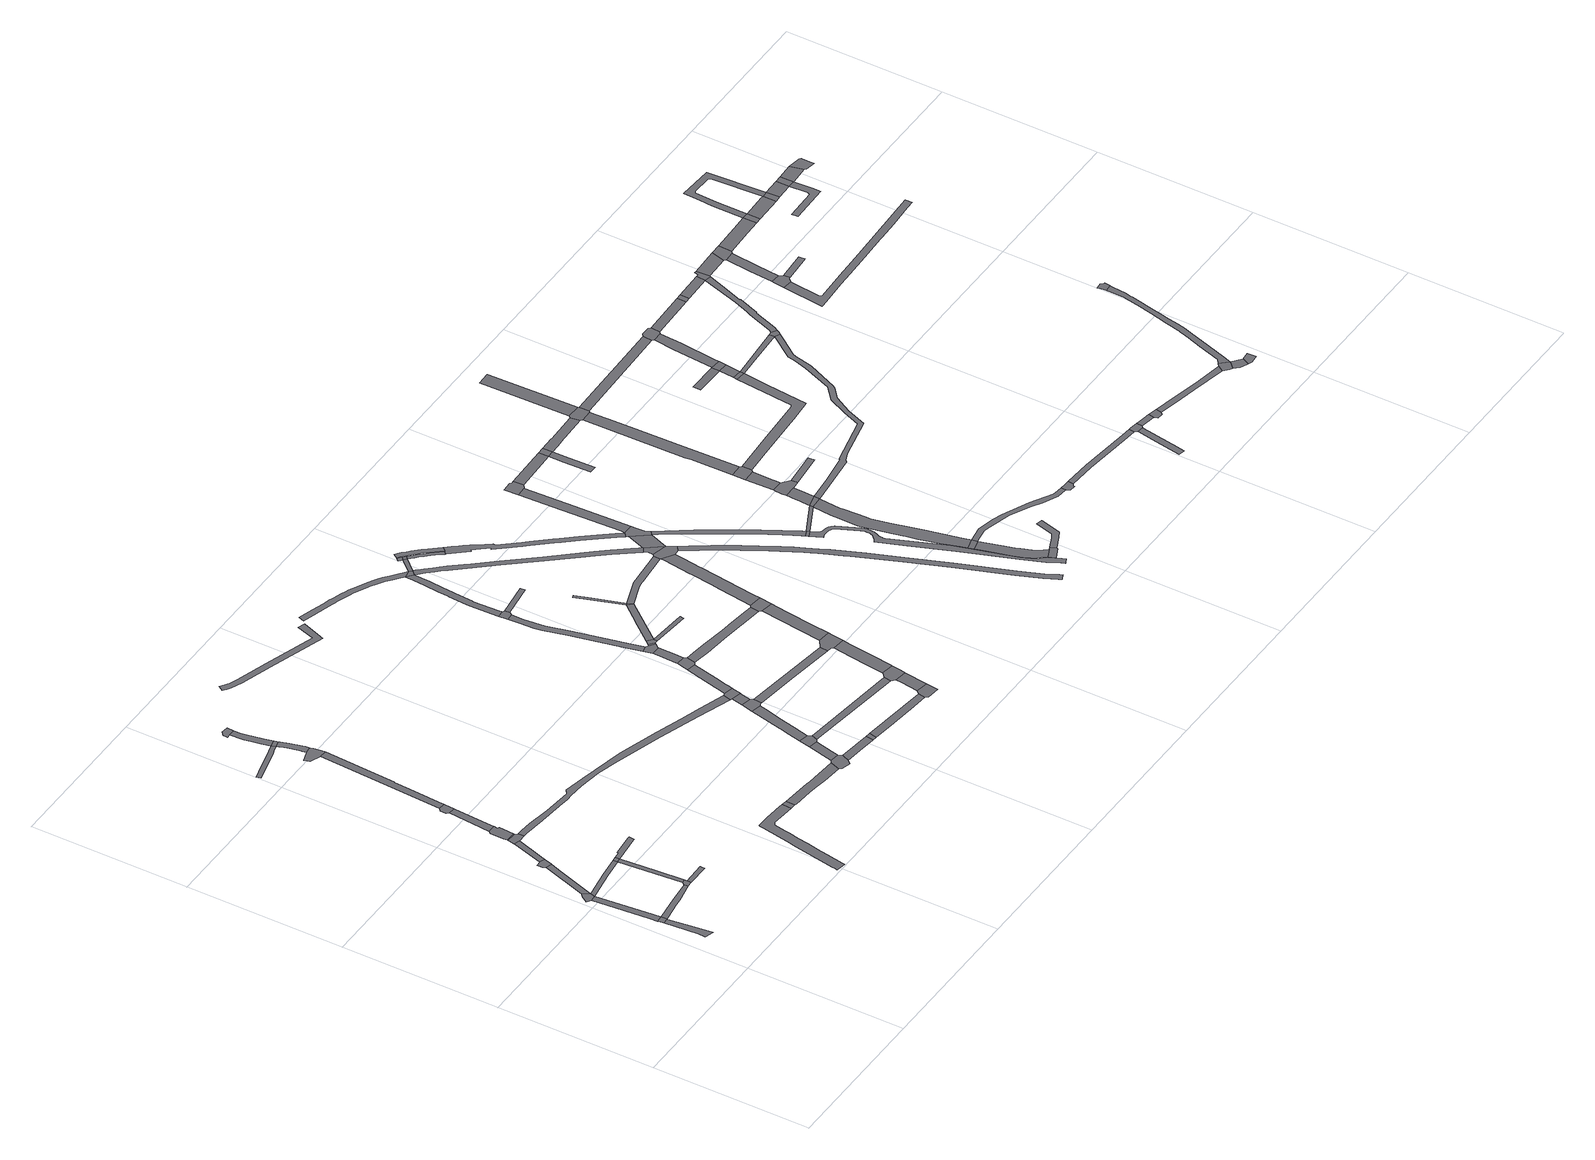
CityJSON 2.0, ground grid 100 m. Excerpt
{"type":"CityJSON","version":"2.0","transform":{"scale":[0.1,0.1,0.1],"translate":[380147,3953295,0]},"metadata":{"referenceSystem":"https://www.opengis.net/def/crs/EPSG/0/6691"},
"CityObjects":{
"road1":{"type":"Road","attributes":{"class":"1040","RoadStructureAttribute.sectionType":"1"},"geometry":[{"type":"MultiSurface","lod":"1","boundaries":[[[0,1,2,3,4,5]]]}]},
"road2":{"type":"Road","attributes":{"class":"1040","RoadStructureAttribute.sectionType":"4"},"geometry":[{"type":"MultiSurface","lod":"1","boundaries":[[[6,7,8,2,1,9]]]}]},
"road3":{"type":"Road","attributes":{"class":"1040","RoadStructureAttribute.sectionType":"1"},"geometry":[{"type":"MultiSurface","lod":"1","boundaries":[[[10,11,12,13,7,6]]]}]},
"road4":{"type":"Road","attributes":{"class":"1040","RoadStructureAttribute.sectionType":"4"},"geometry":[{"type":"MultiSurface","lod":"1","boundaries":[[[14,15,16,12,11,17]]]}]},
"road5":{"type":"Road","attributes":{"class":"1040","RoadStructureAttribute.sectionType":"1"},"geometry":[{"type":"MultiSurface","lod":"1","boundaries":[[[18,19,20,6,9,21,22,23,24]]]}]},
"road6":{"type":"Road","attributes":{"class":"1040","RoadStructureAttribute.sectionType":"1"},"geometry":[{"type":"MultiSurface","lod":"1","boundaries":[[[25,14,17,26,27]]]}]},
"road7":{"type":"Road","attributes":{"class":"1040","RoadStructureAttribute.sectionType":"1"},"geometry":[{"type":"MultiSurface","lod":"1","boundaries":[[[28,29,30,17,11,31,32,33]]]}]},
"road8":{"type":"Road","attributes":{"class":"1040","RoadStructureAttribute.sectionType":"4"},"geometry":[{"type":"MultiSurface","lod":"1","boundaries":[[[34,35,36,37,25,27,38,39,40]]]}]},
"road9":{"type":"Road","attributes":{"class":"1040","RoadStructureAttribute.sectionType":"4"},"geometry":[{"type":"MultiSurface","lod":"1","boundaries":[[[41,42,18,24,43,44,45]]]}]},
"road10":{"type":"Road","attributes":{"class":"1040","RoadStructureAttribute.sectionType":"1"},"geometry":[{"type":"MultiSurface","lod":"1","boundaries":[[[46,47,34,40,48,49]]]}]},
"road11":{"type":"Road","attributes":{"class":"1040","RoadStructureAttribute.sectionType":"1"},"geometry":[{"type":"MultiSurface","lod":"1","boundaries":[[[50,51,33,42,41]]]}]},
"road12":{"type":"Road","attributes":{"class":"1040","RoadStructureAttribute.sectionType":"1"},"geometry":[{"type":"MultiSurface","lod":"1","boundaries":[[[52,53,45,44]]]}]},
"road13":{"type":"Road","attributes":{"class":"1040","RoadStructureAttribute.sectionType":"4"},"geometry":[{"type":"MultiSurface","lod":"1","boundaries":[[[54,28,33,51]]]}]},
"road14":{"type":"Road","attributes":{"class":"1040","RoadStructureAttribute.sectionType":"4"},"geometry":[{"type":"MultiSurface","lod":"1","boundaries":[[[55,56,46,49,57,58,59]]]}]},
"road15":{"type":"Road","attributes":{"class":"1040","RoadStructureAttribute.sectionType":"1"},"geometry":[{"type":"MultiSurface","lod":"1","boundaries":[[[60,55,59,61]]]}]},
"road16":{"type":"Road","attributes":{"class":"1040","RoadStructureAttribute.sectionType":"4"},"geometry":[{"type":"MultiSurface","lod":"1","boundaries":[[[62,63,64,60,61,65,66,67,68,69]]]}]},
"road17":{"type":"Road","attributes":{"class":"1040","RoadStructureAttribute.sectionType":"1"},"geometry":[{"type":"MultiSurface","lod":"1","boundaries":[[[70,71,72,73,74,75,54,51]]]}]},
"road18":{"type":"Road","attributes":{"class":"1040","RoadStructureAttribute.sectionType":"1"},"geometry":[{"type":"MultiSurface","lod":"1","boundaries":[[[76,62,69,77,78]]]}]},
"road19":{"type":"Road","attributes":{"class":"1040","RoadStructureAttribute.sectionType":"4"},"geometry":[{"type":"MultiSurface","lod":"1","boundaries":[[[79,80,81,76,78,82]]]}]},
"road20":{"type":"Road","attributes":{"class":"1040","RoadStructureAttribute.sectionType":"1"},"geometry":[{"type":"MultiSurface","lod":"1","boundaries":[[[83,84,85,86,87,88,89,90,91,92,93,94,95]]]}]},
"road21":{"type":"Road","attributes":{"class":"1040","RoadStructureAttribute.sectionType":"1"},"geometry":[{"type":"MultiSurface","lod":"1","boundaries":[[[96,97,79,82,98,99,100,101,102,103]]]}]},
"road22":{"type":"Road","attributes":{"class":"1040","RoadStructureAttribute.sectionType":"4"},"geometry":[{"type":"MultiSurface","lod":"1","boundaries":[[[104,105,106,107,108,109,110,96,103]]]}]},
"road23":{"type":"Road","attributes":{"class":"1040","RoadStructureAttribute.sectionType":"1"},"geometry":[{"type":"MultiSurface","lod":"1","boundaries":[[[111,112,113,114,115,116,117,118,119,120,121,122,123,124,125,126,127,128,129,130,131,132,133,134,135,136,137]]]}]},
"road24":{"type":"Road","attributes":{"class":"1040","RoadStructureAttribute.sectionType":"1"},"geometry":[{"type":"MultiSurface","lod":"1","boundaries":[[[138,139,140,141,142,95,143,144,145,146,147,148,149,150,107,106]]]}]},
"road25":{"type":"Road","attributes":{"class":"1040","RoadStructureAttribute.sectionType":"4"},"geometry":[{"type":"MultiSurface","lod":"1","boundaries":[[[151,83,95,142]]]}]},
"road26":{"type":"Road","attributes":{"class":"1040","RoadStructureAttribute.sectionType":"1"},"geometry":[{"type":"MultiSurface","lod":"1","boundaries":[[[152,153,154,155,156,157,158,159,160,161,162,163,83,151]]]}]},
"road27":{"type":"Road","attributes":{"class":"1040","RoadStructureAttribute.sectionType":"4"},"geometry":[{"type":"MultiSurface","lod":"1","boundaries":[[[164,165,166,167,168,169,157,156,170,171]]]}]},
"road28":{"type":"Road","attributes":{"class":"1040","RoadStructureAttribute.sectionType":"4"},"geometry":[{"type":"MultiSurface","lod":"1","boundaries":[[[137,136,172,173]]]}]},
"road29":{"type":"Road","attributes":{"class":"1040","RoadStructureAttribute.sectionType":"1"},"geometry":[{"type":"MultiSurface","lod":"1","boundaries":[[[174,175,176,177,178,179,180,181,182,183,184,58,57,185,186,187,188,189,190,191,192,193,194,195,196,197,198,199]]]}]},
"road30":{"type":"Road","attributes":{"class":"1040","RoadStructureAttribute.sectionType":"1"},"geometry":[{"type":"MultiSurface","lod":"1","boundaries":[[[200,201,173,172,202,203,204,205,206,207]]]}]},
"road31":{"type":"Road","attributes":{"class":"1040","RoadStructureAttribute.sectionType":"4"},"geometry":[{"type":"MultiSurface","lod":"1","boundaries":[[[208,207,206,209,210,211,212,213]]]}]},
"road32":{"type":"Road","attributes":{"class":"1040","RoadStructureAttribute.sectionType":"1"},"geometry":[{"type":"MultiSurface","lod":"1","boundaries":[[[214,215,216,217,218,219,220,221,222,223,224,225,226,227,228,229,230]]]}]},
"road33":{"type":"Road","attributes":{"class":"1040","RoadStructureAttribute.sectionType":"1"},"geometry":[{"type":"MultiSurface","lod":"1","boundaries":[[[231,208,213,232,233,234]]]}]},
"road34":{"type":"Road","attributes":{"class":"1040","RoadStructureAttribute.sectionType":"4"},"geometry":[{"type":"MultiSurface","lod":"1","boundaries":[[[235,231,234,236,237,238]]]}]},
"road35":{"type":"Road","attributes":{"class":"1040","RoadStructureAttribute.sectionType":"1"},"geometry":[{"type":"MultiSurface","lod":"1","boundaries":[[[212,211,239,240,241]]]}]},
"road36":{"type":"Road","attributes":{"class":"1040","RoadStructureAttribute.sectionType":"1"},"geometry":[{"type":"MultiSurface","lod":"1","boundaries":[[[242,243,244,245,246,235,238,247,248,249,250,251]]]}]},
"road37":{"type":"Road","attributes":{"class":"1040","RoadStructureAttribute.sectionType":"4"},"geometry":[{"type":"MultiSurface","lod":"1","boundaries":[[[241,240,252,253]]]}]},
"road38":{"type":"Road","attributes":{"class":"1040","RoadStructureAttribute.sectionType":"4"},"geometry":[{"type":"MultiSurface","lod":"1","boundaries":[[[254,255,242,251,256,257,258,259]]]}]},
"road39":{"type":"Road","attributes":{"class":"1040","RoadStructureAttribute.sectionType":"1"},"geometry":[{"type":"MultiSurface","lod":"1","boundaries":[[[260,254,259,261,262,263]]]}]},
"road40":{"type":"Road","attributes":{"class":"1040","RoadStructureAttribute.sectionType":"4"},"geometry":[{"type":"MultiSurface","lod":"1","boundaries":[[[264,199,198,260,263,265]]]}]},
"road41":{"type":"Road","attributes":{"class":"1040","RoadStructureAttribute.sectionType":"1"},"geometry":[{"type":"MultiSurface","lod":"1","boundaries":[[[237,236,266,267]]]}]},
"road42":{"type":"Road","attributes":{"class":"1040","RoadStructureAttribute.sectionType":"1"},"geometry":[{"type":"MultiSurface","lod":"1","boundaries":[[[253,252,268,269,270,271,272]]]}]},
"road43":{"type":"Road","attributes":{"class":"1040","RoadStructureAttribute.sectionType":"1"},"geometry":[{"type":"MultiSurface","lod":"1","boundaries":[[[273,274,275,276,264,265,277,278,279,280,281]]]}]},
"road44":{"type":"Road","attributes":{"class":"1040","RoadStructureAttribute.sectionType":"4"},"geometry":[{"type":"MultiSurface","lod":"1","boundaries":[[[282,283,273,281,284,285,286]]]}]},
"road45":{"type":"Road","attributes":{"class":"1040","RoadStructureAttribute.sectionType":"1"},"geometry":[{"type":"MultiSurface","lod":"1","boundaries":[[[287,288,289,290,291,292,282,286]]]}]},
"road46":{"type":"Road","attributes":{"class":"1040","RoadStructureAttribute.sectionType":"1"},"geometry":[{"type":"MultiSurface","lod":"1","boundaries":[[[258,257,293,294,295,296,297]]]}]},
"road47":{"type":"Road","attributes":{"class":"1040","RoadStructureAttribute.sectionType":"4"},"geometry":[{"type":"MultiSurface","lod":"1","boundaries":[[[298,299,289,288,300,301,302]]]}]},
"road48":{"type":"Road","attributes":{"class":"1040","RoadStructureAttribute.sectionType":"1"},"geometry":[{"type":"MultiSurface","lod":"1","boundaries":[[[303,304,305,306,307,308,309,310,311,312,313,314,315,316,317,299,298]]]}]},
"road49":{"type":"Road","attributes":{"class":"1040","RoadStructureAttribute.sectionType":"4"},"geometry":[{"type":"MultiSurface","lod":"1","boundaries":[[[318,272,271,319,320,321]]]}]},
"road50":{"type":"Road","attributes":{"class":"1040","RoadStructureAttribute.sectionType":"1"},"geometry":[{"type":"MultiSurface","lod":"1","boundaries":[[[322,323,324,325,326,327,328,329,330,331,332,333,334,335,336,337,338,339,340,341,342,343,344,345,346,347,348,349,350,351,352,353,354,355,356,357]]]}]},
"road51":{"type":"Road","attributes":{"class":"1040","RoadStructureAttribute.sectionType":"1"},"geometry":[{"type":"MultiSurface","lod":"1","boundaries":[[[358,302,301,359,360]]]}]},
"road52":{"type":"Road","attributes":{"class":"1040","RoadStructureAttribute.sectionType":"4"},"geometry":[{"type":"MultiSurface","lod":"1","boundaries":[[[361,358,360,362,363]]]}]},
"road53":{"type":"Road","attributes":{"class":"1040","RoadStructureAttribute.sectionType":"4"},"geometry":[{"type":"MultiSurface","lod":"1","boundaries":[[[364,365,310,309,366,367]]]}]},
"road54":{"type":"Road","attributes":{"class":"1040","RoadStructureAttribute.sectionType":"1"},"geometry":[{"type":"MultiSurface","lod":"1","boundaries":[[[368,369,370,318,321,371]]]}]},
"road55":{"type":"Road","attributes":{"class":"1040","RoadStructureAttribute.sectionType":"4"},"geometry":[{"type":"MultiSurface","lod":"1","boundaries":[[[372,373,267,266,368,371,374,375]]]}]},
"road56":{"type":"Road","attributes":{"class":"1040","RoadStructureAttribute.sectionType":"1"},"geometry":[{"type":"MultiSurface","lod":"1","boundaries":[[[376,377,378,365,364,379,380,381,382,383,384,385,386,387,388,340,389,390,391,392]]]}]},
"road57":{"type":"Road","attributes":{"class":"1040","RoadStructureAttribute.sectionType":"1"},"geometry":[{"type":"MultiSurface","lod":"1","boundaries":[[[393,394,363,362]]]}]},
"road58":{"type":"Road","attributes":{"class":"1040","RoadStructureAttribute.sectionType":"1"},"geometry":[{"type":"MultiSurface","lod":"1","boundaries":[[[395,396,397,398,361,363,399,400,401]]]}]},
"road59":{"type":"Road","attributes":{"class":"1040","RoadStructureAttribute.sectionType":"1"},"geometry":[{"type":"MultiSurface","lod":"1","boundaries":[[[402,403,404,405,406,285,284,407,408,409,410,411]]]}]},
"road60":{"type":"Road","attributes":{"class":"1040","RoadStructureAttribute.sectionType":"1"},"geometry":[{"type":"MultiSurface","lod":"1","boundaries":[[[412,413,367,366]]]}]},
"road61":{"type":"Road","attributes":{"class":"1040","RoadStructureAttribute.sectionType":"1"},"geometry":[{"type":"MultiSurface","lod":"1","boundaries":[[[414,415,416,417,372,375,418,419,420,421]]]}]},
"road62":{"type":"Road","attributes":{"class":"1040","RoadStructureAttribute.sectionType":"4"},"geometry":[{"type":"MultiSurface","lod":"1","boundaries":[[[341,340,388,422]]]}]},
"road63":{"type":"Road","attributes":{"class":"1040","RoadStructureAttribute.sectionType":"4"},"geometry":[{"type":"MultiSurface","lod":"1","boundaries":[[[423,297,296,424,414,421,425,426]]]}]},
"road64":{"type":"Road","attributes":{"class":"1040","RoadStructureAttribute.sectionType":"1"},"geometry":[{"type":"MultiSurface","lod":"1","boundaries":[[[427,428,429,430,431,432]]]}]},
"road65":{"type":"Road","attributes":{"class":"1040","RoadStructureAttribute.sectionType":"4"},"geometry":[{"type":"MultiSurface","lod":"1","boundaries":[[[432,431,395,401,433]]]}]},
"road66":{"type":"Road","attributes":{"class":"1040","RoadStructureAttribute.sectionType":"3"},"geometry":[{"type":"MultiSurface","lod":"1","boundaries":[[[434,341,422,435]]]}]},
"road67":{"type":"Road","attributes":{"class":"1040","RoadStructureAttribute.sectionType":"1"},"geometry":[{"type":"MultiSurface","lod":"1","boundaries":[[[436,437,438,434,439,440]]]}]},
"road68":{"type":"Road","attributes":{"class":"1040","RoadStructureAttribute.sectionType":"4"},"geometry":[{"type":"MultiSurface","lod":"1","boundaries":[[[439,434,435,441,442]]]}]},
"road69":{"type":"Road","attributes":{"class":"1040","RoadStructureAttribute.sectionType":"1"},"geometry":[{"type":"MultiSurface","lod":"1","boundaries":[[[443,423,426,444,445,446,447]]]}]},
"road70":{"type":"Road","attributes":{"class":"1040","RoadStructureAttribute.sectionType":"1"},"geometry":[{"type":"MultiSurface","lod":"1","boundaries":[[[441,435,448,449,450,451,452,453,454,455,456,457,458,459]]]}]},
"road71":{"type":"Road","attributes":{"class":"1040","RoadStructureAttribute.sectionType":"1"},"geometry":[{"type":"MultiSurface","lod":"1","boundaries":[[[460,461,462,463,464,465,466,467,468,469,470,471,472,473,474,475,476]]]}]},
"road72":{"type":"Road","attributes":{"class":"1040","RoadStructureAttribute.sectionType":"4"},"geometry":[{"type":"MultiSurface","lod":"1","boundaries":[[[477,411,410,443,447,478]]]}]},
"road73":{"type":"Road","attributes":{"class":"1040","RoadStructureAttribute.sectionType":"1"},"geometry":[{"type":"MultiSurface","lod":"1","boundaries":[[[479,480,481,432,433,482,483,484,485]]]}]},
"road74":{"type":"Road","attributes":{"class":"1040","RoadStructureAttribute.sectionType":"1"},"geometry":[{"type":"MultiSurface","lod":"1","boundaries":[[[422,388,486,487,488,489,490,491,492,493,494,495,496,497,498,499,500,501,502,503,504,505,506,507,508,509,510,511,512,513,514,515]]]}]},
"road75":{"type":"Road","attributes":{"class":"1040","RoadStructureAttribute.sectionType":"1"},"geometry":[{"type":"MultiSurface","lod":"1","boundaries":[[[516,517,518,519,477,478,520,521,522,523,524,525,526,527,528,529]]]}]},
"road76":{"type":"Road","attributes":{"class":"1040","RoadStructureAttribute.sectionType":"1"},"geometry":[{"type":"MultiSurface","lod":"1","boundaries":[[[470,469,454,453,530,531,532,533,534,535,536,537,538,539,540,541,542,543,544,545,546,547,548,549,550,551,552,553,554,555,556,557,558,559]]]}]},
"road77":{"type":"Road","attributes":{"class":"1040","RoadStructureAttribute.sectionType":"4"},"geometry":[{"type":"MultiSurface","lod":"1","boundaries":[[[560,479,485,526,525,561,562,563]]]}]},
"road78":{"type":"Road","attributes":{"class":"1040","RoadStructureAttribute.sectionType":"4"},"geometry":[{"type":"MultiSurface","lod":"1","boundaries":[[[499,498,564,560,563]]]}]},
"road79":{"type":"Road","attributes":{"class":"1040","RoadStructureAttribute.sectionType":"3"},"geometry":[{"type":"MultiSurface","lod":"1","boundaries":[[[565,499,563,566]]]}]},
"road80":{"type":"Road","attributes":{"class":"1040","RoadStructureAttribute.sectionType":"4"},"geometry":[{"type":"MultiSurface","lod":"1","boundaries":[[[567,543,542,565,566,568,569,570]]]}]},
"road81":{"type":"Road","attributes":{"class":"1040","RoadStructureAttribute.sectionType":"1"},"geometry":[{"type":"MultiSurface","lod":"1","boundaries":[[[571,572,573,574,575,576,577,578,579,580,581,582,583,584,585,586,587,588,589,590,591,592,562,561,593,594,595,596,597,598,599,600,601,602,603,604,605,606,607,608,609,610,611,612,613,614,615,616,617,618]]]}]},
"road82":{"type":"Road","attributes":{"class":"1040","RoadStructureAttribute.sectionType":"1"},"geometry":[{"type":"MultiSurface","lod":"1","boundaries":[[[619,620,621,622,543,567,623]]]}]},
"road83":{"type":"Road","attributes":{"class":"1040","RoadStructureAttribute.sectionType":"1"},"geometry":[{"type":"MultiSurface","lod":"1","boundaries":[[[568,566,624,625,626,627,628,629,630,631,632,633,634,635,636,637,638,639]]]}]},
"road84":{"type":"Road","attributes":{"class":"1040","RoadStructureAttribute.sectionType":"4"},"geometry":[{"type":"MultiSurface","lod":"1","boundaries":[[[640,641,620,619,642,643,644]]]}]},
"road85":{"type":"Road","attributes":{"class":"1040","RoadStructureAttribute.sectionType":"4"},"geometry":[{"type":"MultiSurface","lod":"1","boundaries":[[[633,632,645,646]]]}]},
"road86":{"type":"Road","attributes":{"class":"1040","RoadStructureAttribute.sectionType":"1"},"geometry":[{"type":"MultiSurface","lod":"1","boundaries":[[[646,645,647,648,649,650,651,652,653,654,655,656,657,658,659,660,661,662,663,664,665,666,667,668,669,670,671,672,673,674,675,676,677,678,679,680,681,682,683,684,685,686,687,688,689,690,691,692,693,694,695,696,697,698,699,700,701,702,703]]]}]},
"road87":{"type":"Road","attributes":{"class":"1040","RoadStructureAttribute.sectionType":"1"},"geometry":[{"type":"MultiSurface","lod":"1","boundaries":[[[704,633,646,705]]]}]},
"road88":{"type":"Road","attributes":{"class":"1040","RoadStructureAttribute.sectionType":"4"},"geometry":[{"type":"MultiSurface","lod":"1","boundaries":[[[706,707,708,709]]]}]},
"road89":{"type":"Road","attributes":{"class":"1040","RoadStructureAttribute.sectionType":"1"},"geometry":[{"type":"MultiSurface","lod":"1","boundaries":[[[709,708,710,711,712,713,714,715,716,717,718,719,720,721,722]]]}]},
"road90":{"type":"Road","attributes":{"class":"1040","RoadStructureAttribute.sectionType":"1"},"geometry":[{"type":"MultiSurface","lod":"1","boundaries":[[[723,643,642,724]]]}]},
"road91":{"type":"Road","attributes":{"class":"1040","RoadStructureAttribute.sectionType":"4"},"geometry":[{"type":"MultiSurface","lod":"1","boundaries":[[[725,717,716,726,727,728,729]]]}]},
"road92":{"type":"Road","attributes":{"class":"1040","RoadStructureAttribute.sectionType":"1"},"geometry":[{"type":"MultiSurface","lod":"1","boundaries":[[[730,705,731,732,733,734,735,736,737,738,739,707,706,740,741,742,743,744,745,746,747]]]}]},
"road93":{"type":"Road","attributes":{"class":"1040","RoadStructureAttribute.sectionType":"1"},"geometry":[{"type":"MultiSurface","lod":"1","boundaries":[[[748,724,749,750,751,752]]]}]},
"road94":{"type":"Road","attributes":{"class":"1040","RoadStructureAttribute.sectionType":"4"},"geometry":[{"type":"MultiSurface","lod":"1","boundaries":[[[753,704,705,730]]]}]},
"road95":{"type":"Road","attributes":{"class":"1040","RoadStructureAttribute.sectionType":"1"},"geometry":[{"type":"MultiSurface","lod":"1","boundaries":[[[754,755,756,757,758,759,704,753,760]]]}]},
"road96":{"type":"Road","attributes":{"class":"1040","RoadStructureAttribute.sectionType":"4"},"geometry":[{"type":"MultiSurface","lod":"1","boundaries":[[[761,723,724,748]]]}]},
"road97":{"type":"Road","attributes":{"class":"1040","RoadStructureAttribute.sectionType":"1"},"geometry":[{"type":"MultiSurface","lod":"1","boundaries":[[[762,763,764,725,729,765,766,767]]]}]},
"road98":{"type":"Road","attributes":{"class":"1040","RoadStructureAttribute.sectionType":"4"},"geometry":[{"type":"MultiSurface","lod":"1","boundaries":[[[768,769,770,771,755,754,772,773]]]}]},
"road99":{"type":"Road","attributes":{"class":"1040","RoadStructureAttribute.sectionType":"1"},"geometry":[{"type":"MultiSurface","lod":"1","boundaries":[[[774,775,769,768,776,777]]]}]},
"road100":{"type":"Road","attributes":{"class":"1040","RoadStructureAttribute.sectionType":"4"},"geometry":[{"type":"MultiSurface","lod":"1","boundaries":[[[778,779,775,774,780,781]]]}]},
"road101":{"type":"Road","attributes":{"class":"1040","RoadStructureAttribute.sectionType":"1"},"geometry":[{"type":"MultiSurface","lod":"1","boundaries":[[[782,706,709,783,784,785,786,787,788,789,790,791,792,793,794,795,796,797,798,799]]]}]},
"road102":{"type":"Road","attributes":{"class":"1040","RoadStructureAttribute.sectionType":"1"},"geometry":[{"type":"MultiSurface","lod":"1","boundaries":[[[800,801,802,761,748,803,804,805]]]}]},
"road103":{"type":"Road","attributes":{"class":"1040","RoadStructureAttribute.sectionType":"1"},"geometry":[{"type":"MultiSurface","lod":"1","boundaries":[[[806,773,772,807]]]}]},
"road104":{"type":"Road","attributes":{"class":"1040","RoadStructureAttribute.sectionType":"1"},"geometry":[{"type":"MultiSurface","lod":"1","boundaries":[[[808,809,810,811,779,778,812,813,814]]]}]},
"road105":{"type":"Road","attributes":{"class":"1040","RoadStructureAttribute.sectionType":"4"},"geometry":[{"type":"MultiSurface","lod":"1","boundaries":[[[815,800,805,809,808,816,817,818]]]}]},
"road106":{"type":"Road","attributes":{"class":"1040","RoadStructureAttribute.sectionType":"4"},"geometry":[{"type":"MultiSurface","lod":"1","boundaries":[[[793,792,819,820,821,822,823,824]]]}]},
"road107":{"type":"Road","attributes":{"class":"1040","RoadStructureAttribute.sectionType":"1"},"geometry":[{"type":"MultiSurface","lod":"1","boundaries":[[[825,826,815,818]]]}]},
"road108":{"type":"Road","attributes":{"class":"1040","RoadStructureAttribute.sectionType":"1"},"geometry":[{"type":"MultiSurface","lod":"1","boundaries":[[[827,828,829,830,831,832,833,781,780,834,835,836,837,838,839,840]]]}]},
"road109":{"type":"Road","attributes":{"class":"1040","RoadStructureAttribute.sectionType":"1"},"geometry":[{"type":"MultiSurface","lod":"1","boundaries":[[[841,842,843,844,845,846,847,848,849,850,851,753,730,852,853,854,855,856,857,858,859,860,861,862,863,864,865,866]]]}]},
"road110":{"type":"Road","attributes":{"class":"1040","RoadStructureAttribute.sectionType":"1"},"geometry":[{"type":"MultiSurface","lod":"1","boundaries":[[[823,822,867,868,869,870,871,872]]]}]},
"road111":{"type":"Road","attributes":{"class":"1040","RoadStructureAttribute.sectionType":"1"},"geometry":[{"type":"MultiSurface","lod":"1","boundaries":[[[873,817,816,874]]]}]},
"road112":{"type":"Road","attributes":{"class":"1040","RoadStructureAttribute.sectionType":"1"},"geometry":[{"type":"MultiSurface","lod":"1","boundaries":[[[875,876,877,878]]]}]},
"road113":{"type":"Road","attributes":{"class":"1040","RoadStructureAttribute.sectionType":"4"},"geometry":[{"type":"MultiSurface","lod":"1","boundaries":[[[879,827,840,880,881]]]}]},
"road114":{"type":"Road","attributes":{"class":"1040","RoadStructureAttribute.sectionType":"1"},"geometry":[{"type":"MultiSurface","lod":"1","boundaries":[[[878,879,881,882]]]}]},
"road115":{"type":"Road","attributes":{"class":"1040","RoadStructureAttribute.sectionType":"1"},"geometry":[{"type":"MultiSurface","lod":"1","boundaries":[[[883,884,885,886,887,888]]]}]},
"road116":{"type":"Road","attributes":{"class":"1040","RoadStructureAttribute.sectionType":"4"},"geometry":[{"type":"MultiSurface","lod":"1","boundaries":[[[889,875,878,882,890]]]}]},
"road117":{"type":"Road","attributes":{"class":"1040","RoadStructureAttribute.sectionType":"4"},"geometry":[{"type":"MultiSurface","lod":"1","boundaries":[[[870,869,883,888,891,892,893,894]]]}]},
"road118":{"type":"Road","attributes":{"class":"1040","RoadStructureAttribute.sectionType":"1"},"geometry":[{"type":"MultiSurface","lod":"1","boundaries":[[[895,896,897,889,890,898,899]]]}]},
"road119":{"type":"Road","attributes":{"class":"1040","RoadStructureAttribute.sectionType":"1"},"geometry":[{"type":"MultiSurface","lod":"1","boundaries":[[[892,891,900,901,902,903]]]}]},
"road120":{"type":"Road","attributes":{"class":"1040","RoadStructureAttribute.sectionType":"1"},"geometry":[{"type":"MultiSurface","lod":"1","boundaries":[[[904,881,880,905,841]]]}]},
"road121":{"type":"Road","attributes":{"class":"1040","RoadStructureAttribute.sectionType":"4"},"geometry":[{"type":"MultiSurface","lod":"1","boundaries":[[[906,873,874,896,895,907,908,909]]]}]},
"road122":{"type":"Road","attributes":{"class":"1040","RoadStructureAttribute.sectionType":"4"},"geometry":[{"type":"MultiSurface","lod":"1","boundaries":[[[901,900,910,911,912,913,914]]]}]},
"road123":{"type":"Road","attributes":{"class":"1040","RoadStructureAttribute.sectionType":"4"},"geometry":[{"type":"MultiSurface","lod":"1","boundaries":[[[915,904,841,866,916,917]]]}]},
"road124":{"type":"Road","attributes":{"class":"1040","RoadStructureAttribute.sectionType":"1"},"geometry":[{"type":"MultiSurface","lod":"1","boundaries":[[[918,908,907,919]]]}]},
"road125":{"type":"Road","attributes":{"class":"1040","RoadStructureAttribute.sectionType":"1"},"geometry":[{"type":"MultiSurface","lod":"1","boundaries":[[[920,921,922,923,924,925,926,914,913,927,928,929,930]]]}]},
"road126":{"type":"Road","attributes":{"class":"1040","RoadStructureAttribute.sectionType":"4"},"geometry":[{"type":"MultiSurface","lod":"1","boundaries":[[[931,918,919,932]]]}]},
"road127":{"type":"Road","attributes":{"class":"1040","RoadStructureAttribute.sectionType":"1"},"geometry":[{"type":"MultiSurface","lod":"1","boundaries":[[[933,934,935,936,937,915,917,938,939,940,941,942,943,944]]]}]},
"road128":{"type":"Road","attributes":{"class":"1040","RoadStructureAttribute.sectionType":"1"},"geometry":[{"type":"MultiSurface","lod":"1","boundaries":[[[945,931,932,946,933]]]}]},
"road129":{"type":"Road","attributes":{"class":"1040","RoadStructureAttribute.sectionType":"4"},"geometry":[{"type":"MultiSurface","lod":"1","boundaries":[[[947,930,929,948,949,950]]]}]},
"road130":{"type":"Road","attributes":{"class":"1040","RoadStructureAttribute.sectionType":"4"},"geometry":[{"type":"MultiSurface","lod":"1","boundaries":[[[951,952,953,945,933,944,954]]]}]},
"road131":{"type":"Road","attributes":{"class":"1040","RoadStructureAttribute.sectionType":"1"},"geometry":[{"type":"MultiSurface","lod":"1","boundaries":[[[950,949,955,956,957,958]]]}]},
"road132":{"type":"Road","attributes":{"class":"1040","RoadStructureAttribute.sectionType":"4"},"geometry":[{"type":"MultiSurface","lod":"1","boundaries":[[[959,958,957,960,961]]]}]},
"road133":{"type":"Road","attributes":{"class":"1040","RoadStructureAttribute.sectionType":"4"},"geometry":[{"type":"MultiSurface","lod":"1","boundaries":[[[962,963,964,965,966,967,968,969]]]}]},
"road134":{"type":"Road","attributes":{"class":"1040","RoadStructureAttribute.sectionType":"1"},"geometry":[{"type":"MultiSurface","lod":"1","boundaries":[[[970,951,954,971]]]}]},
"road135":{"type":"Road","attributes":{"class":"1040","RoadStructureAttribute.sectionType":"1"},"geometry":[{"type":"MultiSurface","lod":"1","boundaries":[[[972,973,974,962,969,975]]]}]},
"road136":{"type":"Road","attributes":{"class":"1040","RoadStructureAttribute.sectionType":"1"},"geometry":[{"type":"MultiSurface","lod":"1","boundaries":[[[976,968,967,977]]]}]},
"road137":{"type":"Road","attributes":{"class":"1040","RoadStructureAttribute.sectionType":"4"},"geometry":[{"type":"MultiSurface","lod":"1","boundaries":[[[978,970,971,973,972,979]]]}]},
"road138":{"type":"Road","attributes":{"class":"1040","RoadStructureAttribute.sectionType":"1"},"geometry":[{"type":"MultiSurface","lod":"1","boundaries":[[[980,981,982,983,984,985,986,987,988,989,990,991,992,993,994,995,996,997,998,947,950,999,1000,1001,1002,1003,1004,1005,1006,1007,1008,1009,1010,1011,1012]]]}]},
"road139":{"type":"Road","attributes":{"class":"1040","RoadStructureAttribute.sectionType":"1"},"geometry":[{"type":"MultiSurface","lod":"1","boundaries":[[[1013,1014,978,979,1015,1016]]]}]},
"road140":{"type":"Road","attributes":{"class":"1040","RoadStructureAttribute.sectionType":"1"},"geometry":[{"type":"MultiSurface","lod":"1","boundaries":[[[964,1017,1018,1019,1020,1021,1022,1023,1024,1025,1026,1027,1028,1029,1030,1031,1032,1033,965]]]}]},
"road141":{"type":"Road","attributes":{"class":"1040","RoadStructureAttribute.sectionType":"4"},"geometry":[{"type":"MultiSurface","lod":"1","boundaries":[[[1034,1035,1036,1037,981,980,1038,1039,1040]]]}]},
"road142":{"type":"Road","attributes":{"class":"1040","RoadStructureAttribute.sectionType":"4"},"geometry":[{"type":"MultiSurface","lod":"1","boundaries":[[[1041,1013,1016,1042]]]}]},
"road143":{"type":"Road","attributes":{"class":"1040","RoadStructureAttribute.sectionType":"1"},"geometry":[{"type":"MultiSurface","lod":"1","boundaries":[[[1043,1044,1041,1042,1045]]]}]},
"road144":{"type":"Road","attributes":{"class":"1040","RoadStructureAttribute.sectionType":"1"},"geometry":[{"type":"MultiSurface","lod":"1","boundaries":[[[1046,1047,1048,1049,1013,1041,1050,1051,1052,1053,1054,1043,1055,1056]]]}]},
"road145":{"type":"Road","attributes":{"class":"1040","RoadStructureAttribute.sectionType":"4"},"geometry":[{"type":"MultiSurface","lod":"1","boundaries":[[[1055,1043,1045,1057]]]}]},
"road146":{"type":"Road","attributes":{"class":"1040","RoadStructureAttribute.sectionType":"1"},"geometry":[{"type":"MultiSurface","lod":"1","boundaries":[[[1058,1059,1060,1061,1062,1063,1064,1065,1066]]]}]},
"road147":{"type":"Road","attributes":{"class":"1040","RoadStructureAttribute.sectionType":"1"},"geometry":[{"type":"MultiSurface","lod":"1","boundaries":[[[1067,1055,1057,1068,1059]]]}]},
"road148":{"type":"Road","attributes":{"class":"1040","RoadStructureAttribute.sectionType":"4"},"geometry":[{"type":"MultiSurface","lod":"1","boundaries":[[[1069,1067,1059,1058]]]}]},
"road149":{"type":"Road","attributes":{"class":"1040","RoadStructureAttribute.sectionType":"1"},"geometry":[{"type":"MultiSurface","lod":"1","boundaries":[[[1070,1069,1058,1071]]]}]},
"road150":{"type":"Road","attributes":{"class":"1040","RoadStructureAttribute.sectionType":"4"},"geometry":[{"type":"MultiSurface","lod":"1","boundaries":[[[1070,1071,1072,1073,1074,1075,1076]]]}]}
},
"vertices":[
[156,439,0],[135,598,0],[97,595,0],[117,387,0],[112,340,0],[169,325,0],
[133,637,0],[93,634,0],[95,616,0],[138,600,0],
[124,735,0],[96,1042,0],[55,1038,0],[88,686,0],
[76,1113,0],[61,1100,0],[32,1057,0],[102,1070,0],
[435,672,0],[304,659,0],[257,653,0],[152,602,0],[264,619,0],[307,624,0],[438,647,0],
[172,1399,0],[184,1313,0],[208,1387,0],
[412,1114,0],[280,1099,0],[165,1081,0],[169,1054,0],[283,1072,0],[415,1088,0],
[191,1453,0],[188,1452,0],[158,1450,0],[160,1415,0],[212,1397,0],[221,1426,0],[226,1443,0],
[472,691,0],[448,690,0],[462,651,0],[472,651,0],[473,675,0],
[253,1654,0],[252,1647,0],[240,1485,0],[290,1643,0],
[461,872,0],[443,1091,0],
[616,649,0],[616,678,0],
[440,1118,0],
[262,1698,0],[257,1673,0],[337,1643,0],[339,1680,0],[325,1695,0],
[263,1704,0],[326,1702,0],
[274,1829,0],[260,1815,0],[260,1727,0],[327,1737,0],[330,1782,0],[331,1800,0],[321,1801,0],[322,1826,0],
[618,1111,0],[628,1110,0],[632,1144,0],[618,1145,0],[482,1130,0],[483,1123,0],
[296,2095,0],[323,1845,0],[338,2092,0],
[299,2163,0],[284,2150,0],[283,2110,0],[342,2160,0],
[280,3233,0],[234,3222,0],[142,3200,0],[53,3178,0],[9,3167,0],[16,3137,0],[149,3170,0],[231,3193,0],[240,3195,0],[246,3197,0],[273,3204,0],[287,3208,0],[290,3208,0],
[345,2954,0],[322,2535,0],[344,2198,0],[350,2302,0],[356,2392,0],[362,2493,0],[364,2495,0],[390,2951,0],
[391,2962,0],[380,3025,0],[376,3045,0],[335,3038,0],[332,3039,0],[265,3017,0],[277,2983,0],
[1284,572,0],[1168,583,0],[1162,584,0],[1085,584,0],[1083,575,0],[1080,555,0],[1043,355,0],[1041,341,0],[988,52,0],[985,36,0],[982,21,0],[1045,10,0],[1047,23,0],[1056,82,0],[1067,139,0],[1070,163,0],[1074,186,0],[1091,277,0],[1103,343,0],[1116,410,0],[1118,425,0],[1121,439,0],[1134,513,0],[1154,526,0],[1213,520,0],[1302,511,0],[1306,570,0],
[372,3070,0],[368,3089,0],[350,3162,0],[334,3211,0],[331,3218,0],[296,3191,0],[299,3185,0],[310,3150,0],[326,3083,0],[327,3080,0],[328,3077,0],[329,3070,0],[330,3064,0],
[324,3245,0],
[310,3301,0],[288,3409,0],[287,3422,0],[287,3425,0],[283,3477,0],[241,3478,0],[246,3406,0],[247,3388,0],[250,3372,0],[260,3324,0],[266,3291,0],[279,3237,0],
[245,3527,0],[220,3505,0],[219,3478,0],[231,3477,0],[234,3478,0],[240,3478,0],[283,3485,0],[287,3523,0],
[1338,508,0],[1342,566,0],
[1783,1383,0],[1647,1427,0],[1484,1481,0],[1248,1555,0],[1222,1561,0],[928,1624,0],[799,1651,0],[771,1632,0],[594,1649,0],[447,1672,0],[373,1680,0],[366,1642,0],[387,1640,0],[508,1626,0],[540,1622,0],[687,1607,0],[728,1603,0],[770,1601,0],[873,1596,0],[1016,1573,0],[1155,1536,0],[1282,1496,0],[1456,1444,0],[1715,1355,0],[1926,1282,0],[1943,1332,0],
[1556,543,0],[1527,546,0],[1353,507,0],[1473,494,0],[1522,488,0],[1607,478,0],[1730,463,0],[1754,526,0],
[1771,538,0],[1743,449,0],[1798,436,0],[1818,456,0],[1839,504,0],[1827,528,0],
[570,3743,0],[548,3711,0],[570,3696,0],[593,3681,0],[662,3652,0],[860,3588,0],[1217,3470,0],[1224,3493,0],[1271,3620,0],[1228,3635,0],[1191,3520,0],[872,3626,0],[675,3689,0],[641,3702,0],[623,3709,0],[613,3716,0],[598,3725,0],
[1808,699,0],[1829,536,0],[1838,576,0],[1866,689,0],
[1825,772,0],[1883,700,0],[1897,737,0],[1883,761,0],
[1927,444,0],[2042,431,0],[2047,479,0],
[1906,1127,0],[1859,922,0],[1857,913,0],[1849,880,0],[1847,869,0],[1883,764,0],[1906,858,0],[1930,955,0],[1955,1058,0],[1968,1113,0],
[2070,428,0],[2079,475,0],
[1924,1203,0],[1918,1178,0],[1982,1122,0],[1994,1120,0],[2000,1174,0],[1986,1189,0],
[1941,1277,0],[1987,1196,0],[2002,1259,0],[2003,1261,0],
[1960,1338,0],[2018,1323,0],
[2526,613,0],[2532,658,0],
[2091,425,0],[2227,410,0],[2405,389,0],[2501,379,0],[2508,423,0],
[2027,1617,0],[2004,1520,0],[1978,1408,0],[1973,1391,0],[2025,1352,0],[2031,1380,0],[2043,1429,0],[2066,1527,0],[2084,1605,0],
[2045,1690,0],[2033,1639,0],[2101,1614,0],[2114,1672,0],[2103,1686,0],
[2105,1749,0],[2107,1850,0],[2049,1850,0],[2048,1786,0],[2047,1701,0],[2046,1696,0],
[2109,1105,0],[2278,1083,0],[2434,1061,0],[2566,1043,0],[2572,1093,0],
[2075,1915,0],[2036,1906,0],[2107,1858,0],[2125,1882,0],[2093,1907,0],
[2055,2000,0],[2046,2039,0],[2040,2064,0],[1978,2341,0],[1942,2484,0],[1929,2614,0],[1927,2688,0],[1886,2685,0],[1889,2610,0],[1896,2523,0],[1903,2475,0],[1939,2332,0],[2001,2055,0],[2007,2030,0],[2016,1991,0],
[2527,443,0],[2516,362,0],[2596,353,0],[2606,431,0],
[1305,3676,0],[1294,3639,0],[1384,3612,0],[1469,3587,0],[1507,3575,0],[1537,3565,0],[1583,3550,0],[1618,3537,0],[1634,3531,0],[1648,3525,0],[1678,3510,0],[1727,3486,0],[1741,3478,0],[1769,3461,0],[1798,3442,0],[1813,3432,0],[1848,3405,0],[1867,3390,0],[1906,3358,0],[1954,3367,0],[1890,3419,0],[1871,3434,0],[1835,3462,0],[1819,3473,0],[1789,3493,0],[1759,3510,0],[1744,3518,0],[1695,3543,0],[1664,3558,0],[1648,3565,0],[1631,3572,0],[1595,3585,0],[1549,3601,0],[1518,3611,0],[1480,3622,0],[1395,3648,0],
[2100,1915,0],[2128,1885,0],[2132,1889,0],
[2121,1940,0],[2153,1887,0],[2155,1912,0],
[1926,2744,0],[1883,2743,0],[1944,2709,0],[1940,2739,0],
[2547,589,0],[2543,553,0],[2529,448,0],[2626,579,0],
[2560,685,0],[2560,681,0],[2631,616,0],[2639,673,0],
[1884,3061,0],[1877,2941,0],[1876,2926,0],[1923,2774,0],[1919,2925,0],[1920,2938,0],[1927,3058,0],[1928,3065,0],[1932,3137,0],[1942,3222,0],[1942,3223,0],[1945,3319,0],[1945,3325,0],[1903,3304,0],[1899,3228,0],[1889,3137,0],[1885,3074,0],
[2396,1864,0],[2398,1889,0],
[2329,2192,0],[2327,2190,0],[2265,2113,0],[2215,2053,0],[2201,1968,0],[2287,2075,0],[2358,2162,0],
[2612,1606,0],[2501,1620,0],[2416,1631,0],[2275,1650,0],[2194,1661,0],[2215,1599,0],[2358,1581,0],[2512,1561,0],[2661,1542,0],[2668,1599,0],
[2152,2737,0],[2148,2767,0],
[2606,1024,0],[2598,966,0],[2589,904,0],[2574,790,0],[2642,690,0],[2658,805,0],[2679,967,0],[2686,1014,0],
[1971,3351,0],
[2619,1127,0],[2594,1040,0],[2697,1100,0],[2699,1118,0],
[2280,2390,0],[2248,2486,0],[2233,2481,0],[2265,2385,0],[2328,2195,0],[2343,2201,0],
[2359,2163,0],
[2024,3445,0],[2042,3429,0],
[2019,3481,0],[2003,3464,0],[2016,3452,0],[2040,3461,0],[2032,3469,0],
[2058,3446,0],[2057,3446,0],
[2672,1527,0],[2715,1239,0],[2735,1396,0],[2745,1474,0],[2751,1515,0],
[2073,3399,0],[2089,3384,0],[2111,3360,0],[2135,3334,0],[2152,3314,0],[2187,3271,0],[2205,3286,0],[2169,3329,0],[2152,3349,0],[2128,3376,0],[2105,3400,0],[2089,3415,0],
[2039,3511,0],[2022,3485,0],[2035,3473,0],[2060,3450,0],[2093,3419,0],[2109,3403,0],[2132,3379,0],[2156,3352,0],[2173,3332,0],[2209,3289,0],[2232,3313,0],[2177,3377,0],[2153,3403,0],[2112,3446,0],[2086,3471,0],[2074,3483,0],[2056,3498,0],
[2682,1608,0],[2762,1596,0],
[2763,2281,0],[2541,2261,0],[2515,2258,0],[2485,2210,0],[2519,2218,0],[2546,2221,0],[2764,2241,0],
[1960,3312,0],[1981,3292,0],[1993,3279,0],[2026,3243,0],[2049,3218,0],[2077,3185,0],[2144,3106,0],[2264,2962,0],[2419,2777,0],[2569,2600,0],[2603,2559,0],[2661,2488,0],[2766,2350,0],[2796,2369,0],[2784,2387,0],[2759,2422,0],[2735,2454,0],[2689,2512,0],[2631,2583,0],[2597,2624,0],[2447,2801,0],[2293,2985,0],[2172,3129,0],[2165,3137,0],[2105,3209,0],[2077,3242,0],[2053,3268,0],[2019,3305,0],[2007,3318,0],[1985,3339,0],
[2739,2023,0],[2721,1887,0],[2712,1823,0],[2690,1666,0],[2769,1654,0],[2803,1908,0],[2817,2012,0],[2818,2014,0],[2833,2132,0],[2841,2190,0],[2768,2235,0],[2765,2212,0],[2757,2151,0],[2741,2033,0],
[2190,3267,0],[2280,3162,0],[2290,3170,0],[2363,3084,0],[2353,3076,0],[2467,2942,0],[2493,2910,0],[2579,2808,0],[2603,2780,0],[2671,2698,0],[2734,2621,0],[2799,2541,0],[2830,2501,0],[2857,2523,0],[2826,2563,0],[2761,2644,0],[2698,2720,0],[2630,2803,0],[2606,2831,0],[2520,2932,0],[2506,2949,0],[2494,2964,0],[2400,3075,0],[2401,3092,0],[2371,3128,0],[2326,3193,0],[2325,3196,0],[2302,3226,0],[2288,3244,0],[2262,3277,0],
[2777,2291,0],[2874,2194,0],[2907,2216,0],[2872,2269,0],
[2781,2330,0],
[2840,2487,0],[2916,2387,0],
[2922,2523,0],[2942,2408,0],[2925,2432,0],[2923,2487,0],
[3789,294,0],[3751,369,0],[3693,511,0],[3572,846,0],[3474,1100,0],[3395,1297,0],[3320,1482,0],[3318,1486,0],[3315,1491,0],[3292,1540,0],[3275,1575,0],[3259,1608,0],[3232,1666,0],[3211,1707,0],[3199,1729,0],[3141,1836,0],[3094,1920,0],[3071,1959,0],[3050,1995,0],[3009,2061,0],[2974,2115,0],[2944,2161,0],[2911,2138,0],[2940,2094,0],[2975,2039,0],[3016,1974,0],[3036,1939,0],[3059,1900,0],[3106,1816,0],[3164,1710,0],[3176,1688,0],[3196,1648,0],[3223,1591,0],[3238,1559,0],[3255,1522,0],[3278,1466,0],[3311,1392,0],[3313,1388,0],[3317,1381,0],[3357,1282,0],[3436,1085,0],[3533,832,0],[3655,497,0],[3714,352,0],[3751,277,0],[3759,259,0],[3791,273,0],[3797,275,0],
[2896,3194,0],[2832,3191,0],[2843,2915,0],[2859,2548,0],[2906,2927,0],
[2962,2326,0],[3011,2252,0],[3113,2082,0],[3213,1913,0],[3291,1772,0],[3317,1720,0],[3321,1714,0],[3339,1679,0],[3347,1661,0],[3384,1678,0],[3375,1697,0],[3321,1795,0],[3318,1801,0],[3265,1898,0],[3132,2118,0],[3075,2211,0],
[2892,3286,0],[2829,3283,0],[2920,3212,0],[2918,3277,0],[2903,3277,0],
[3355,1643,0],[3392,1660,0],
[3390,1568,0],[3399,1572,0],[3412,1576,0],[3425,1577,0],[3436,1576,0],[3456,1574,0],[3466,1569,0],[3476,1562,0],[3485,1554,0],[3544,1424,0],[3549,1409,0],[3552,1398,0],[3552,1386,0],[3551,1374,0],[3550,1361,0],[3545,1348,0],[3534,1336,0],[3519,1321,0],[3499,1308,0],[3567,1137,0],[3665,881,0],[3787,547,0],[3842,410,0],[3879,336,0],[3890,315,0],[3897,318,0],[3923,331,0],[3912,354,0],[3880,426,0],[3880,427,0],[3834,475,0],[3802,553,0],[3693,935,0],[3605,1151,0],[3556,1277,0],[3555,1287,0],[3555,1292,0],[3555,1300,0],[3556,1307,0],[3558,1316,0],[3567,1335,0],[3574,1355,0],[3576,1371,0],[3577,1385,0],[3577,1401,0],[3573,1416,0],[3567,1433,0],[3506,1569,0],[3492,1582,0],[3479,1590,0],[3463,1598,0],[3438,1601,0],[3430,1604,0],[3425,1606,0],[3421,1609,0],[3416,1614,0],[3411,1619,0],
[3583,1776,0],[3583,1753,0],
[3792,861,0],[3724,842,0],[3734,808,0],[3798,825,0],
[3745,772,0],[3792,597,0],[3813,540,0],[3828,502,0],[3847,471,0],[3878,436,0],[3883,427,0],[3944,454,0],[3906,502,0],[3889,534,0],[3868,593,0],[3857,623,0],[3848,654,0],
[3197,3284,0],[3200,3222,0],
[3959,461,0],[3893,407,0],[3902,384,0],[3974,416,0],[3976,426,0],
[3660,1758,0],[3572,1630,0],[3572,1603,0],[3571,1458,0],[3608,1294,0],[3627,1201,0],[3631,1184,0],[3646,1114,0],[3676,996,0],[3711,885,0],[3778,920,0],[3730,1129,0],[3707,1226,0],[3686,1314,0],[3661,1429,0],[3659,1461,0],[3653,1594,0],[3652,1626,0],
[3246,3224,0],[3203,3122,0],[3207,2954,0],[3253,2955,0],[3249,3121,0],
[3666,1795,0],
[3667,1929,0],[3593,1929,0],[3593,1907,0],[3592,1892,0],[3588,1837,0],[3583,1785,0],[3667,1898,0],
[3243,3285,0],
[4095,627,0],[4067,512,0],[4036,495,0],[4060,464,0],[4102,485,0],[4134,618,0],
[3668,2013,0],[3595,2013,0],[3595,2003,0],[3592,1959,0],[3721,1935,0],[3717,1975,0],
[3670,2195,0],[3591,2192,0],[3668,2044,0],[3669,2064,0],
[3668,2277,0],[3590,2274,0],[3682,2207,0],[3679,2268,0],
[3894,877,0],[3827,832,0],[3868,838,0],[3895,842,0],[3943,831,0],[4080,793,0],[4210,726,0],[4268,692,0],[4351,652,0],[4361,648,0],[4428,641,0],[4431,673,0],[4405,675,0],[4382,678,0],[4366,682,0],[4233,754,0],[4070,831,0],[4002,853,0],
[3547,3292,0],[3339,3287,0],[3336,3287,0],[3335,3227,0],[3339,3227,0],[3555,3235,0],
[3930,1996,0],[3934,1956,0],
[3640,3225,0],[3568,3224,0],[3580,2574,0],[3584,2537,0],[3657,2694,0],[3649,2969,0],[3645,3117,0],
[3557,3306,0],[3652,3235,0],[3650,3297,0],[3644,3301,0],
[4443,618,0],[4480,614,0],[4480,623,0],[4496,633,0],[4499,668,0],[4469,669,0],
[3628,3877,0],[3545,3875,0],
[4305,2678,0],[4282,2435,0],[4280,2414,0],[4270,2311,0],[4257,2304,0],[3966,2286,0],[3939,2285,0],[3714,2209,0],[3818,2216,0],[4139,2234,0],[4173,2237,0],[4326,2247,0],[4349,2512,0],[4367,2673,0],
[4727,2693,0],[4617,2541,0],[4607,2490,0],[4582,2408,0],[4507,2221,0],[4424,2146,0],[4367,2025,0],[4321,1913,0],[4011,1846,0],[4012,1838,0],[3831,1813,0],[4011,1796,0],[4018,1807,0],[4072,1829,0],[4342,1889,0],[4392,2014,0],[4455,2126,0],[4520,2182,0],[4533,2199,0],[4612,2387,0],[4618,2402,0],[4642,2509,0],[4644,2516,0],[4649,2529,0],[4736,2644,0],[4758,2676,0],
[4667,621,0],[4966,587,0],[5051,578,0],[5056,614,0],[4971,623,0],[4670,656,0],
[4354,3315,0],[4348,3254,0],
[4318,2850,0],[4125,2853,0],[4124,2803,0],[4317,2800,0],
[4308,2704,0],[4370,2673,0],[4369,2699,0],
[4380,2795,0],
[5065,561,0],[5046,460,0],[5015,266,0],[5053,259,0],[5062,309,0],[5103,556,0],
[4322,2850,0],[4385,2845,0],
[5117,568,0],[5122,605,0],[5105,607,0],[5070,613,0],
[4422,3245,0],[4358,3243,0],[4344,3108,0],[4388,2876,0],[4411,3107,0],
[5215,552,0],[5220,588,0],[5183,595,0],[5166,598,0],
[4725,2727,0],[4470,2679,0],
[4370,3328,0],[4432,3255,0],[4440,3315,0],[4427,3324,0],
[5223,530,0],[5260,524,0],[5261,528,0],[5272,539,0],[5278,576,0],
[4748,2729,0],[4772,2697,0],[4780,2711,0],
[4731,3322,0],[4731,3265,0],
[5766,475,0],[5760,476,0],[5610,504,0],[5447,539,0],[5376,554,0],[5350,560,0],[5279,576,0],[5375,516,0],[5531,484,0],[5753,437,0],[5775,474,0],
[4762,3324,0],[4762,3266,0],
[4944,3272,0],[4866,3030,0],[4829,2933,0],[4819,2906,0],[4759,2749,0],[4795,2735,0],[4849,2887,0],[4852,2886,0],[4903,3020,0],[4897,3022,0],[4929,3108,0],[4983,3261,0],
[4945,3329,0],[4854,3269,0],
[5796,490,0],[5785,409,0],[5798,398,0],[5839,440,0],
[4984,3355,0],[4970,3355,0],[4963,3329,0],[4986,3270,0],
[5830,368,0],[5872,349,0],[5878,346,0],[5900,394,0],
[5951,397,0],[5901,336,0],[5955,341,0],
[5125,2951,0],[5124,2942,0],[5116,2871,0],[5174,2863,0],[5196,2884,0],[5205,2885,0],[5204,2925,0],[5183,2946,0],
[5166,3362,0],[5144,3274,0],
[5217,3265,0],[5156,3263,0],[5137,3099,0],[5200,3098,0],
[5382,2937,0],[5384,2898,0],
[5232,3362,0],[5229,3276,0],
[6056,1343,0],[6012,1340,0],[6012,1331,0],[6013,1296,0],[6012,1226,0],[6010,1214,0],[5988,1112,0],[5975,1047,0],[5964,997,0],[5960,983,0],[5956,968,0],[5951,951,0],[5942,911,0],[5923,826,0],[5921,818,0],[5917,807,0],[5897,743,0],[5868,652,0],[5821,510,0],[5858,492,0],[5915,671,0],[5944,761,0],[5959,807,0],[5969,856,0],[5981,920,0],[5991,970,0],[6012,1068,0],[6025,1135,0],[6037,1189,0],[6041,1207,0],[6046,1234,0],[6047,1241,0],[6054,1330,0],
[5509,3370,0],[5409,3367,0],[5408,3284,0],[5511,3287,0],
[5086,2605,0],[5130,2607,0],[5304,2615,0],[5400,2619,0],[5568,2625,0],[5741,2632,0],[5760,2632,0],[5893,2637,0],[6052,2645,0],[6105,2647,0],[6104,2690,0],[5786,2678,0],[5607,2670,0],[5453,2665,0],[5401,2661,0],[5162,2653,0],[5153,2665,0],
[6044,1399,0],[6005,1396,0],[6006,1391,0],[6011,1349,0],[6059,1349,0],[6062,1382,0],[6057,1382,0],
[5549,3371,0],[5551,3288,0],
[5725,3375,0],[5714,3375,0],[5727,3292,0],
[5521,3760,0],[5515,3651,0],[5510,3570,0],[5510,3555,0],[5550,3569,0],[5558,3709,0],[5568,3717,0],[5695,3710,0],[5705,3697,0],[5765,3377,0],[5742,3748,0],
[5767,3293,0],
[5920,3297,0],[5875,3296,0],[5881,3182,0],[5872,3165,0],[5676,3160,0],[5677,3120,0],[5873,3125,0],[5927,3126,0],[5926,3183,0],
[5873,3380,0],[5867,3296,0],
[5918,3381,0],
[6019,3385,0],[6041,3301,0],
[6051,3293,0],[6113,3282,0],[6111,3300,0],[6115,3365,0],[6105,3373,0]
]}
